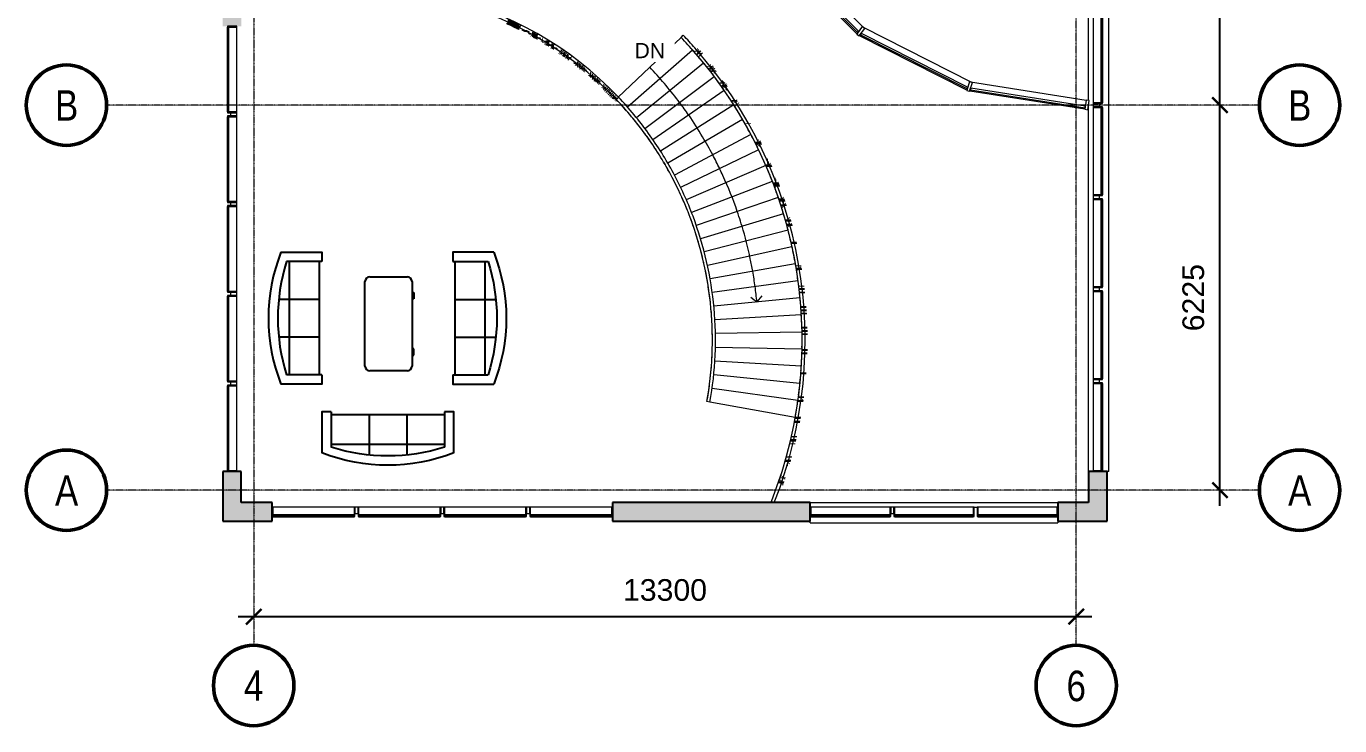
# Model space of a CAD drawing. Header units: millimetres. Extents: x -12924 to 29056, y -26186 to 10516.
# Drawn here: x 7818 to 29056, y -26186 to -14879 of the extents above; entities that cross this region are included whole.
import ezdxf

# ---------------------------------------------------------------- set-up
doc = ezdxf.new("R2010")
doc.units = ezdxf.units.MM
doc.linetypes.add('AEC_Dash 3mm', pattern=[6, 3, -3])
doc.linetypes.add('Grid Line', pattern=[21, 12, -3, 3, -3])
for name, color, linetype, lineweight in [('A-AREA', 32, 'AEC_Dash 3mm', 70), ('A-FLOR', 192, 'Continuous', 15), ('A-GLAZ-CURT', 4, 'Continuous', 15), ('A-GLAZ-CWMG', 4, 'Continuous', 15), ('A-WALL', 113, 'Continuous', 15), ('A-WALL-PATT', 254, 'Continuous', 15), ('S-GRID', 7, 'Grid Line', 5), ('S-GRID-DIMS', 255, 'Continuous', 50), ('S-GRID-IDEN', 7, 'Continuous', 50), ('S-STRS', 31, 'Continuous', 15), ('S-STRS-ANNO', 31, 'Continuous', 15), ('S-STRS-TEXT', 31, 'Continuous', 15)]:
    doc.layers.add(name, color=color, linetype=linetype, lineweight=lineweight)
doc.layers.add('A-FLOR-HRAL', color=11, linetype='Continuous', lineweight=15, plot=False)
doc.styles.add('Arial', font='arial.ttf', dxfattribs={"height": 350})
doc.styles.add('Arial Narrow', font='ARIALN.TTF', dxfattribs={"height": 491.641337})
doc.dimstyles.new('Grid Dimensions', dxfattribs={"dimtxt": 350, "dimasz": 250, "dimexe": 125, "dimexo": 350, "dimgap": 250, "dimtad": 1, "dimdec": 0, "dimzin": 0, "dimdsep": 46, "dimtxsty": 'Arial', "dimblk": 'ARCHTICK', "dimcen": 0.09, "dimdle": 250, "dimse1": 1, "dimse2": 1, "dimclrd": 1, "dimclre": 2, "dimadec": 0, "dimazin": 0, "dimtfac": 1, "dimtdec": 0, "dimtofl": 0, "dimtmove": 0, "dimatfit": 3, "dimfxl": 1, "dimtolj": 1, "dimtzin": 0, "dimarcsym": 0})

# ---------------------------------------------------------------- blocks, each defined once
blk = doc.blocks.new('Railing - Railing-222599-First Floor Plan')
at = {"layer": 'A-FLOR-HRAL'}
blk.add_line((19866, -22560), (19912, -22579), dxfattribs=at)
for radius, end in [(7098, 43.5907), (7148, 41.3559)]:
    blk.add_arc((13265, -19952), radius, 338.4392, end, dxfattribs=at)
blk = doc.blocks.new('Curtain Wall Panel - Plain - Curtain Wall Panel - Plain-230647-First Floor Plan')
at = {"layer": 'A-GLAZ-CURT', "lineweight": 20}
for p, q in [((-635, 75), (-650, 75)), ((-650, 75), (-650, -75)), ((-635, -75), (-635, 75)), ((635, 75), (635, -75)), ((650, 75), (635, 75)), ((650, -75), (650, 75)), ((-650, -75), (-635, -75)), ((635, -75), (650, -75))]:
    blk.add_line(p, q, dxfattribs=at)
at = {"layer": 'A-GLAZ-CURT', "lineweight": 25}
for p, q in [((635, 75), (-635, 75)), ((-635, 75), (-635, 55)), ((-635, 55), (635, 55)), ((635, 55), (635, 75))]:
    blk.add_line(p, q, dxfattribs=at)
at = {"layer": 'A-GLAZ-CURT'}
blk.add_line((-635, -75), (635, -75), dxfattribs=at)
blk = doc.blocks.new('Rectangular Mullion - 50 x 250mm-230644-First Floor Plan')
at = {"layer": 'A-GLAZ-CWMG'}
for p, q in [((23171, -22654), (23196, -22654)), ((23171, -22904), (24496, -22904)), ((24496, -22879), (24496, -22904))]:
    blk.add_line(p, q, dxfattribs=at)
blk = doc.blocks.new('Rectangular Mullion - 50 x 250mm-230645-First Floor Plan')
at = {"layer": 'A-GLAZ-CWMG'}
for p, q in [((23146, -22654), (23171, -22654)), ((21821, -22904), (23171, -22904))]:
    blk.add_line(p, q, dxfattribs=at)
blk = doc.blocks.new('Rectangular Mullion - 50 x 250mm-230646-First Floor Plan')
at = {"layer": 'A-GLAZ-CWMG'}
for q in [(20496, -22879), (21821, -22904)]:
    blk.add_line((20496, -22904), q, dxfattribs=at)
blk = doc.blocks.new('Rectangular Mullion - 50 x 100mm-227649-First Floor Plan')
at = {"layer": 'A-GLAZ-CWMG', "lineweight": 20}
for p, q in [((-25, 75), (25, 75)), ((-25, -25), (-25, 75)), ((25, 75), (25, -25)), ((25, -25), (-25, -25))]:
    blk.add_line(p, q, dxfattribs=at)
blk = doc.blocks.new('Curtain Wall Panel - Plain - Curtain Wall Panel - Plain-239387-First Floor Plan')
at = {"layer": 'A-GLAZ-CURT', "lineweight": 20}
for p, q in [((-703.75, 75), (-718.75, 75)), ((-718.75, 75), (-718.75, -75)), ((-703.75, -75), (-703.75, 75)), ((703.75, 75), (703.75, -75)), ((718.75, 75), (703.75, 75)), ((718.75, -75), (718.75, 75)), ((-718.75, -75), (-703.75, -75)), ((703.75, -75), (718.75, -75))]:
    blk.add_line(p, q, dxfattribs=at)
at = {"layer": 'A-GLAZ-CURT', "lineweight": 25}
for p, q in [((703.75, 75), (-703.75, 75)), ((-703.75, 75), (-703.75, 55)), ((-703.75, 55), (703.75, 55)), ((703.75, 55), (703.75, 75))]:
    blk.add_line(p, q, dxfattribs=at)
at = {"layer": 'A-GLAZ-CURT'}
blk.add_line((-703.75, -75), (703.75, -75), dxfattribs=at)
blk = doc.blocks.new('Rectangular Mullion - 50 x 250mm-239385-First Floor Plan')
at = {"layer": 'A-GLAZ-CWMG'}
blk.add_line((25321, -13179), (25321, -11691), dxfattribs=at)
blk = doc.blocks.new('Rectangular Mullion - 50 x 250mm-239386-First Floor Plan')
at = {"layer": 'A-GLAZ-CWMG'}
for q in [(25321, -20616), (25296, -22079)]:
    blk.add_line((25321, -22079), q, dxfattribs=at)
blk = doc.blocks.new('Curtain Wall Panel - Plain - Curtain Wall Panel - Plain-239968-First Floor Plan')
at = {"layer": 'A-GLAZ-CURT', "lineweight": 20}
for p, q in [((-685, 75), (-700, 75)), ((-700, 75), (-700, -75)), ((-685, -75), (-685, 75)), ((685, 75), (685, -75)), ((700, 75), (685, 75)), ((700, -75), (700, 75)), ((-700, -75), (-685, -75)), ((685, -75), (700, -75))]:
    blk.add_line(p, q, dxfattribs=at)
at = {"layer": 'A-GLAZ-CURT', "lineweight": 25}
for p, q in [((685, 75), (-685, 75)), ((-685, 75), (-685, 55)), ((-685, 55), (685, 55)), ((685, 55), (685, 75))]:
    blk.add_line(p, q, dxfattribs=at)
at = {"layer": 'A-GLAZ-CURT'}
blk.add_line((-685, -75), (685, -75), dxfattribs=at)
blk = doc.blocks.new('Rectangular Mullion - 50 x 100mm-239966-First Floor Plan')
at = {"layer": 'A-GLAZ-CWMG', "lineweight": 20}
for p, q in [((-25, 75), (25, 75)), ((-25, -25), (-25, 75)), ((25, 75), (25, -25)), ((25, -25), (-25, -25))]:
    blk.add_line(p, q, dxfattribs=at)
blk = doc.blocks.new('Curtain Wall Panel - Plain - Curtain Wall Panel - Plain-240392-First Floor Plan')
at = {"layer": 'A-GLAZ-CURT', "lineweight": 20}
for p, q in [((-653.75, 75), (-668.75, 75)), ((-668.75, 75), (-668.75, -75)), ((-653.75, -75), (-653.75, 75)), ((653.75, 75), (653.75, -75)), ((668.75, 75), (653.75, 75)), ((668.75, -75), (668.75, 75)), ((-668.75, -75), (-653.75, -75)), ((653.75, -75), (668.75, -75))]:
    blk.add_line(p, q, dxfattribs=at)
at = {"layer": 'A-GLAZ-CURT', "lineweight": 25}
for p, q in [((653.75, 75), (-653.75, 75)), ((-653.75, 75), (-653.75, 55)), ((-653.75, 55), (653.75, 55)), ((653.75, 55), (653.75, 75))]:
    blk.add_line(p, q, dxfattribs=at)
at = {"layer": 'A-GLAZ-CURT'}
blk.add_line((-653.75, -75), (653.75, -75), dxfattribs=at)
blk = doc.blocks.new('Railing - Railing-240488-First Floor Plan')
at = {"layer": 'A-FLOR-HRAL'}
for radius, end in [(5698, 110.2219), (5648, 110.4075)]:
    blk.add_arc((13265, -19952), radius, 43.5907, end, dxfattribs=at)
blk = doc.blocks.new('System Panel - Concept Glazed-248197-First Floor Plan')
at = {"layer": 'A-GLAZ-CURT', "lineweight": 20}
for p, q in [((937, 52), (-937, 52)), ((-937, 52), (-937, 27)), ((-937, 27), (937, 27)), ((937, 27), (937, 52))]:
    blk.add_line(p, q, dxfattribs=at)
blk = doc.blocks.new('System Panel - Concept Glazed-248198-First Floor Plan')
at = {"layer": 'A-GLAZ-CURT', "lineweight": 20}
for p, q in [((962, 52), (-962, 52)), ((-962, 52), (-962, 27)), ((-962, 27), (962, 27)), ((962, 27), (962, 52))]:
    blk.add_line(p, q, dxfattribs=at)
blk = doc.blocks.new('Rectangular Mullion - Concept 50x150mm-248205-First Floor Plan')
at = {"layer": 'A-GLAZ-CWMG', "lineweight": 20}
for p, q in [((0, 75), (-50, 75)), ((-50, 75), (-50, -75)), ((0, -75), (0, 75)), ((-50, -75), (0, -75))]:
    blk.add_line(p, q, dxfattribs=at)
blk = doc.blocks.new('Rectangular Mullion - Concept 50x150mm-248185-First Floor Plan')
at = {"layer": 'A-GLAZ-CWMG'}
for p, q in [((24934, -16220), (23073, -15928)), ((23088, -15778), (24958, -16072))]:
    blk.add_line(p, q, dxfattribs=at)
blk = doc.blocks.new('Rectangular Mullion - Concept 50x150mm-248186-First Floor Plan')
at = {"layer": 'A-GLAZ-CWMG'}
for p, q in [((23025, -15912), (21289, -15031)), ((21350, -14894), (23100, -15782))]:
    blk.add_line(p, q, dxfattribs=at)
blk = doc.blocks.new('Rectangular Mullion - Concept 50x150mm-248195-First Floor Plan')
at = {"layer": 'A-GLAZ-CWMG', "lineweight": 20}
for p, q in [((-25, 75), (25, 75)), ((-25, -75), (-25, 75)), ((25, 75), (25, -75)), ((25, -75), (-25, -75))]:
    blk.add_line(p, q, dxfattribs=at)
blk = doc.blocks.new('Railing - Railing-253616-First Floor Plan')
at = {"layer": 'A-FLOR-HRAL'}
blk.add_line((18406, -15058), (18442, -15024), dxfattribs=at)
for points in [[(18626, -15300), (18554, -15218), (18481, -15137), (18406, -15058)], [(18630, -15230), (18569, -15160), (18506, -15091), (18442, -15024)], [(18732, -15348), (18709, -15321), (18686, -15294), (18663, -15268)], [(18835, -15553), (18789, -15495), (18741, -15438), (18692, -15382)], [(18950, -15620), (18925, -15587), (18899, -15555), (18873, -15523)], [(19148, -15893), (19124, -15857), (19099, -15822), (19074, -15787)], [(19222, -16094), (19185, -16036), (19147, -15978), (19108, -15920)], [(19330, -16170), (19308, -16136), (19287, -16101), (19265, -16066)], [(19498, -16454), (19482, -16426), (19466, -16397), (19449, -16368)], [(19608, -16768), (19559, -16670), (19507, -16575), (19454, -16479)], [(19657, -16754), (19656, -16751), (19654, -16748), (19653, -16745)], [(19748, -17063), (19709, -16977), (19669, -16892), (19626, -16807)], [(19875, -17366), (19848, -17299), (19821, -17232), (19793, -17165)], [(19988, -17677), (19966, -17612), (19943, -17548), (19920, -17483)], [(20178, -18346), (20160, -18268), (20141, -18191), (20120, -18114)], [(20308, -19077), (20298, -18991), (20285, -18906), (20272, -18821)], [(20341, -19404), (20336, -19333), (20329, -19262), (20322, -19192)], [(20361, -20074), (20363, -20003), (20363, -19933), (20362, -19862)], [(20306, -20843), (20320, -20735), (20331, -20626), (20340, -20518)], [(20258, -21167), (20272, -21087), (20284, -21007), (20295, -20926)]]:
    blk.add_open_spline(points, degree=3, dxfattribs=at)
for points, knots in [([(19033, -15817), (19004, -15775), (18963, -15719), (18921, -15665), (18910, -15651)], [0.79897279, 0.79897279, 0.79897279, 0.79897279, 0.82060527, 0.82807313, 0.82807313, 0.82807313, 0.82807313]), ([(19406, -16393), (19404, -16391), (19366, -16325), (19327, -16259), (19289, -16195)], [0.7022384, 0.7022384, 0.7022384, 0.7022384, 0.70337595, 0.73456606, 0.73456606, 0.73456606, 0.73456606]), ([(20088, -17999), (20080, -17969), (20060, -17902), (20040, -17835), (20028, -17798)], [0.45582426, 0.45582426, 0.45582426, 0.45582426, 0.4689173, 0.48537976, 0.48537976, 0.48537976, 0.48537976]), ([(20260, -18753), (20259, -18742), (20240, -18634), (20219, -18527), (20198, -18432)], [0.34675637, 0.34675637, 0.34675637, 0.34675637, 0.35168797, 0.39281677, 0.39281677, 0.39281677, 0.39281677]), ([(20359, -19735), (20357, -19672), (20354, -19603), (20350, -19535), (20350, -19530)], [0.20756703, 0.20756703, 0.20756703, 0.20756703, 0.23445865, 0.2365113, 0.2365113, 0.2365113, 0.2365113]), ([(20345, -20443), (20347, -20421), (20352, -20337), (20356, -20253), (20358, -20191)], [0.10780536, 0.10780536, 0.10780536, 0.10780536, 0.11722932, 0.14340517, 0.14340517, 0.14340517, 0.14340517])]:
    blk.add_open_spline(points, degree=3, knots=knots, dxfattribs=at)
blk = doc.blocks.new('Railing - Railing-253620-First Floor Plan')
at = {"layer": 'A-FLOR-HRAL'}
for p, q in [((17355, -16058), (17392, -16024)), ((18873, -20956), (18824, -20947))]:
    blk.add_line(p, q, dxfattribs=at)
for points in [[(18824, -20947), (18869, -20698), (18924, -20196), (18906, -19438), (18787, -18689), (18569, -17963), (18255, -17272), (17852, -16629), (17529, -16241), (17355, -16058)], [(18873, -20956), (18918, -20705), (18974, -20198), (18956, -19433), (18836, -18678), (18615, -17945), (18299, -17248), (17893, -16600), (17567, -16208), (17392, -16024)]]:
    blk.add_open_spline(points, degree=3, dxfattribs=at)
blk = doc.blocks.new('Grid - AEC-Grid_Head_Circle-202168-First Floor Plan')
at = {"layer": 'S-GRID-IDEN'}
blk.add_circle((0, 0), 6.5, dxfattribs=at)
blk = doc.blocks.new('_ArchTick')
at = {"color": 0, "linetype": 'ByBlock', "const_width": 0.15}
blk.add_lwpolyline([(-0.5, -0.5), (0.5, 0.5)], dxfattribs=at)
blk = doc.blocks.new('*D71')
at = {"layer": 'Defpoints', "color": 0, "transparency": 16777216}
for p in [(24796, -24423), (11496, -24886), (24796, -24886)]:
    blk.add_point(p, dxfattribs=at)
at = {"layer": 'S-GRID-DIMS', "color": 1, "lineweight": -2, "transparency": 16777216}
blk.add_line((11246, -24423), (25046, -24423), dxfattribs=at)
at = {"layer": 'S-GRID-DIMS', "color": 1, "lineweight": -2, "transparency": 16777216, "xscale": 250, "yscale": 250, "zscale": 250, "rotation": 180}
blk.add_blockref('_ArchTick', (11496, -24423), dxfattribs=at)
at = {"layer": 'S-GRID-DIMS', "color": 1, "lineweight": -2, "transparency": 16777216, "xscale": 250, "yscale": 250, "zscale": 250}
blk.add_blockref('_ArchTick', (24796, -24423), dxfattribs=at)
at = {"layer": 'S-GRID-DIMS', "color": 0, "transparency": 16777216, "insert": (18146, -23994), "char_height": 350, "attachment_point": 5, "style": 'Arial'}
blk.add_mtext('\\A1;13300', dxfattribs=at)
blk = doc.blocks.new('*D72')
at = {"layer": 'Defpoints', "color": 0, "transparency": 16777216}
for p in [(27119, -16154), (27756, -16154), (27756, -22379)]:
    blk.add_point(p, dxfattribs=at)
at = {"layer": 'S-GRID-DIMS', "color": 1, "lineweight": -2, "transparency": 16777216}
blk.add_line((27119, -22629), (27119, -15904), dxfattribs=at)
at = {"layer": 'S-GRID-DIMS', "color": 1, "lineweight": -2, "transparency": 16777216, "xscale": 250, "yscale": 250, "zscale": 250}
for p, rotation in [((27119, -16154), 90), ((27119, -22379), 270)]:
    blk.add_blockref('_ArchTick', p, dxfattribs=dict(at, rotation=rotation))
at = {"layer": 'S-GRID-DIMS', "color": 0, "transparency": 16777216, "insert": (26690, -19266), "char_height": 350, "attachment_point": 5, "rotation": 90, "style": 'Arial'}
blk.add_mtext('\\A1;6225', dxfattribs=at)
blk = doc.blocks.new('*D73')
at = {"layer": 'Defpoints', "color": 0, "transparency": 16777216}
for p in [(27119, -9379), (27756, -9379), (27756, -16154)]:
    blk.add_point(p, dxfattribs=at)
at = {"layer": 'S-GRID-DIMS', "color": 1, "lineweight": -2, "transparency": 16777216}
blk.add_line((27119, -16404), (27119, -9129), dxfattribs=at)
at = {"layer": 'S-GRID-DIMS', "color": 1, "lineweight": -2, "transparency": 16777216, "xscale": 250, "yscale": 250, "zscale": 250}
for p, rotation in [((27119, -9379), 90), ((27119, -16154), 270)]:
    blk.add_blockref('_ArchTick', p, dxfattribs=dict(at, rotation=rotation))
at = {"layer": 'S-GRID-DIMS', "color": 0, "transparency": 16777216, "insert": (26690, -12766), "char_height": 350, "attachment_point": 5, "rotation": 90, "style": 'Arial'}
blk.add_mtext('\\A1;6775', dxfattribs=at)
blk = doc.blocks.new('Desk - 30 x 60 in.')
at = {"linetype": 'Continuous'}
for p, q in [((-26.999995, 0), (26.999995, 0)), ((-29.999995, -27), (-29.999995, -3)), ((29.999995, -3), (29.999995, -27)), ((26.999995, -30), (-26.999995, -30)), ((-20.000005, -30), (-20.000005, -31)), ((-20.000005, -31), (-16.000005, -31)), ((-16.000005, -31), (-16.000005, -30)), ((15.999995, -31), (15.999995, -30)), ((19.999995, -31), (15.999995, -31)), ((19.999995, -30), (19.999995, -31))]:
    blk.add_line(p, q, dxfattribs=at)
for centre, start, end in [((-26.499995, -3.5), 98.1301, 171.8699), ((26.499995, -3.5), 8.130102, 81.8699), ((-26.499995, -26.5), 188.1301, 261.8699), ((26.499995, -26.5), 278.1301, 351.8699)]:
    blk.add_arc(centre, 3.535534, start, end, dxfattribs=at)
blk = doc.blocks.new('Sofa - Roundback 7 ft.')
at = {"linetype": 'Continuous'}
for p, q in [((-12.00002, -32.4421), (-12.00003, -6.5971)), ((11.99997, -32.4421), (11.99998, -6.5971)), ((-36.000027, -34), (-36.000027, -11.4696)), ((-35.999844, -13.3819), (35.9998, -13.3819)), ((35.99998, -34), (35.99998, -11.4696)), ((-36.000027, -32.4421), (35.99998, -32.4421))]:
    blk.add_line(p, q, dxfattribs=at)
for points in [[(-36.000027, -34), (-42.000027, -34), (-42.000027, -8)], [(41.99998, -8), (41.99998, -34), (35.99998, -34)]]:
    blk.add_lwpolyline(points, dxfattribs=at)
for centre, radius, start, end in [((0, -114.25), 114.25, 68.43141, 111.5686), ((-0.00001, -127.1968), 121.1968, 72.72033, 107.2797)]:
    blk.add_arc(centre, radius, start, end, dxfattribs=at)

msp = doc.modelspace()

# ---------------------------------------------------------------- hatches: boundary and pattern name
at = {"layer": 'A-WALL-PATT'}
h = msp.add_hatch(color=256, dxfattribs=at)
h.paths.add_polyline_path([(11295.5, -22578.8), (11295.5, -22078.8), (10995.5, -22078.8), (10995.5, -22578.8)], flags=0)
h.paths.add_polyline_path([(10995.5, -14878.8), (11295.5, -14878.8), (11295.5, -14378.8), (10995.5, -14378.8)], flags=0)
h.paths.add_polyline_path([(10995.5, -10378.8), (11295.5, -10378.8), (11295.5, -9878.8), (10995.5, -9878.8)], flags=0)
h = msp.add_hatch(color=256, dxfattribs=at)
h.paths.add_polyline_path([(25295.5, -22878.8), (25295.5, -22078.8), (24995.5, -22078.8), (24995.5, -22878.8)], flags=0)
h.paths.add_polyline_path([(25295.5, -10228.8), (25295.5, -9878.8), (24995.5, -9878.8), (24995.5, -10228.8)], flags=0)
h = msp.add_hatch(color=256, dxfattribs=at)
h.paths.add_polyline_path([(24495.5, -22878.8), (24995.5, -22878.8), (24995.5, -22578.8), (24495.5, -22578.8)], flags=0)
h.paths.add_polyline_path([(10995.5, -22878.8), (11795.5, -22878.8), (11795.5, -22578.8), (10995.5, -22578.8)], flags=0)
h.paths.add_polyline_path([(17295.5, -22878.8), (20495.5, -22878.8), (20495.5, -22578.8), (17295.5, -22578.8)], flags=0)

# ---------------------------------------------------------------- linework, layer by layer
at = {"layer": 'A-AREA'}
for radius, start, end in [(5647.7, 63.40989, 65.51885), (5647.7, 59.59073, 62.5489), (5647.7, 56.62784, 59.10759), (5647.7, 53.64797, 55.61547), (7147.7, 40.14303, 40.94794), (5647.7, 50.63082, 52.52973), (5647.7, 47.5019, 49.52528), (7147.7, 37.38758, 38.29574), (5647.7, 43.59072, 46.55082), (7147.7, 34.72893, 35.62542), (7147.7, 32.1037, 32.84332), (7147.7, 29.28424, 29.49294), (7147.7, 26.20998, 26.64278), (7147.7, 23.0875, 23.99812), (7147.7, 20.32838, 21.34251), (7147.7, 17.64194, 18.66502), (7147.7, 14.9823, 15.93287), (7147.7, 12.33548, 12.98213), (7147.7, 9.04781, 9.69445), (7147.7, 6.09707, 7.04764), (7147.7, 3.36492, 4.388), (7147.7, 0.68743, 1.70156), (7147.7, 358.03181, 358.94244), (7147.7, 355.38716, 355.81996), (7147.7, 351.97307, 352.7457), (7147.7, 349.11705, 350.09639), (7147.7, 346.40452, 347.43192), (7147.7, 343.7342, 344.73412), (7147.7, 341.08199, 341.93639)]:
    msp.add_arc((13264.7, -19952.1), radius, start, end, dxfattribs=at)
at = {"layer": 'A-FLOR'}
for p, q in [((15778.8, -14894.8), (15888.4, -14950.8)), ((16013.3, -15018.3), (16119, -15078.7)), ((17391.5, -16023.5), (18405.5, -15058.2)), ((16242.2, -15153), (16343.4, -15217.2)), ((16465.1, -15298.7), (16561, -15366.1))]:
    msp.add_line(p, q, dxfattribs=at)
at = {"layer": 'A-WALL'}
for p, q in [((24995.5, -16077.9), (24995.5, -10228.8)), ((24995.5, -22078.8), (24995.5, -16153.6)), ((20495.5, -22578.8), (24495.5, -22578.8))]:
    msp.add_line(p, q, dxfattribs=at)
at = {"layer": 'A-WALL', "lineweight": 25}
for p, q in [((11295.5, -22078.8), (10995.5, -22078.8)), ((10995.5, -22078.8), (10995.5, -22878.8)), ((11295.5, -22578.8), (11295.5, -22078.8)), ((24995.5, -22078.8), (24995.5, -22578.8)), ((25295.5, -22078.8), (24995.5, -22078.8)), ((25295.5, -22878.8), (25295.5, -22078.8)), ((11795.5, -22578.8), (11295.5, -22578.8)), ((11795.5, -22878.8), (11795.5, -22578.8)), ((20495.5, -22578.8), (17295.5, -22578.8)), ((17295.5, -22578.8), (17295.5, -22878.8)), ((20495.5, -22878.8), (20495.5, -22578.8)), ((24995.5, -22578.8), (24495.5, -22578.8)), ((24495.5, -22578.8), (24495.5, -22878.8)), ((10995.5, -22878.8), (11795.5, -22878.8)), ((17295.5, -22878.8), (20495.5, -22878.8)), ((24495.5, -22878.8), (25295.5, -22878.8))]:
    msp.add_line(p, q, dxfattribs=at)
at = {"layer": 'S-GRID', "linetype": 'Grid Line'}
for p, q in [((24795.5, -24886.2), (24795.5, 9216.1)), ((11495.5, -9153.4), (11495.5, -24886.2)), ((27756.4, -16153.8), (9118.1, -16153.8)), ((27756.4, -22378.8), (9118.1, -22378.8))]:
    msp.add_line(p, q, dxfattribs=at)
at = {"layer": 'S-STRS'}
for p, q in [((18405.5, -15058.2), (17391.5, -16023.5)), ((18592.4, -15263.1), (17541.2, -16188.3)), ((18771.3, -15475), (17684.5, -16358.6)), ((18941.8, -15693.7), (17821.4, -16534.1)), ((19103.6, -15918.9), (17951.6, -16714.6)), ((19256.6, -16150.1), (18074.9, -16899.9)), ((19400.4, -16387.2), (18191.3, -17089.7)), ((19535, -16629.6), (18298.6, -17284.8)), ((19660.1, -16877.1), (18398.5, -17483.7)), ((19775.4, -17129.2), (18490.8, -17686.2)), ((19880.7, -17385.7), (18575.5, -17892)), ((19975.9, -17646.2), (18652.4, -18100.9)), ((20060.8, -17910.1), (18721.5, -18312.5)), ((20135.4, -18177.2), (18780.5, -18527.2)), ((20199.6, -18446.9), (18831.5, -18743.9)), ((20253.1, -18719), (18874.2, -18962.3)), ((20296, -18992.9), (18908.8, -19182.2)), ((20328.2, -19268.3), (18935.1, -19403.2)), ((20349.4, -19544.8), (18953.1, -19625.1)), ((20359.8, -19821.9), (18960.6, -19847.6)), ((20359.4, -20099.2), (18959.8, -20070.2)), ((20348.2, -20376.2), (18950.7, -20292.5)), ((20326.3, -20652.6), (18933.2, -20514.4)), ((20293.6, -20928), (18907.5, -20735.5)), ((20250.3, -21201.9), (18873.4, -20955.5))]:
    msp.add_line(p, q, dxfattribs=at)
for points in [[(17550.1, -16273.4), (17487, -16200), (17422, -16128.1), (17355.3, -16058)], [(17734.2, -16499.4), (17693.9, -16447.3), (17651.5, -16396.8), (17608.3, -16347.1)], [(18071.1, -16986.3), (18038.5, -16933.5), (18005.7, -16880.7), (17971.8, -16828.6)], [(18229.7, -17260.3), (18196.3, -17198.8), (18162.7, -17137.1), (18128.1, -17076.1)], [(18395.8, -17592.3), (18355.4, -17504.4), (18312, -17418), (18267.4, -17332.1)], [(18510.4, -17859.4), (18481.6, -17787), (18450.7, -17715.6), (18418.4, -17644.8)], [(18699.2, -18414.9), (18682.6, -18356.1), (18665.1, -18297.5), (18646.7, -18239.3)], [(18837.8, -19036.8), (18825.2, -18959.9), (18810.9, -18883.3), (18795.1, -18807)], [(18883.5, -19380.9), (18873.7, -19284.6), (18861.3, -19188.7), (18846.6, -19093.1)], [(18905.5, -19671.2), (18902, -19601.2), (18897.2, -19531.3), (18891.1, -19461.5)], [(18912.4, -19963.8), (18912.6, -19901.7), (18911.7, -19839.6), (18909.8, -19777.6)], [(18878.9, -20566.5), (18886.1, -20500.9), (18892.1, -20435.3), (18897, -20369.6)], [(18824.2, -20946.7), (18841.2, -20851.4), (18855.8, -20755.7), (18868, -20659.6)]]:
    msp.add_open_spline(points, degree=3, dxfattribs=at)
for points, knots in [([(17907.6, -16736.4), (17885, -16703.8), (17849.9, -16653.4), (17812.8, -16604.6), (17799.5, -16587.6)], [0.782783417, 0.782783417, 0.782783417, 0.782783417, 0.803858228, 0.815365936, 0.815365936, 0.815365936, 0.815365936]), ([(18611.6, -18133.4), (18592.8, -18078.2), (18571.6, -18018.3), (18549, -17959), (18547.2, -17954.2)], [0.504892959, 0.504892959, 0.504892959, 0.504892959, 0.535905486, 0.538624501, 0.538624501, 0.538624501, 0.538624501]), ([(18773.6, -18707.6), (18772.5, -18702.6), (18758.4, -18640.7), (18743.4, -18578.9), (18728.8, -18522.4)], [0.399210099, 0.399210099, 0.399210099, 0.399210099, 0.401929114, 0.432941641, 0.432941641, 0.432941641, 0.432941641]), ([(18904.1, -20260.1), (18905.2, -20238.5), (18908.2, -20177.2), (18910.2, -20115.9), (18911.1, -20076.2)], [0.122468664, 0.122468664, 0.122468664, 0.122468664, 0.133976371, 0.155051183, 0.155051183, 0.155051183, 0.155051183])]:
    msp.add_open_spline(points, degree=3, knots=knots, dxfattribs=at)
at = {"layer": 'S-STRS-ANNO'}
for p in [(19536.2, -19256.2), (19712.2, -19239.2)]:
    msp.add_line(p, (19632.7, -19335.7), dxfattribs=at)
for points, knots in [([(18382.6, -16113.1), (18374.3, -16102), (18223.6, -15902.5), (18061.3, -15711.9), (17898.5, -15540.9)], [0.54707018, 0.54707018, 0.54707018, 0.54707018, 0.55358292, 0.66429951, 0.66429951, 0.66429951, 0.66429951]), ([(18917.9, -16956.6), (18865.8, -16858.4), (18741.8, -16641.6), (18610.8, -16427.7), (18532.3, -16313.1)], [0.39076442, 0.39076442, 0.39076442, 0.39076442, 0.44286634, 0.50799264, 0.50799264, 0.50799264, 0.50799264]), ([(19315.3, -17873.2), (19247.6, -17676.1), (19155.8, -17442.9), (19048.2, -17217.6), (19029.9, -17180.2)], [0.23445865, 0.23445865, 0.23445865, 0.23445865, 0.33214975, 0.35168622, 0.35168622, 0.35168622, 0.35168622]), ([(19391.9, -18111.1), (19375.9, -18057.9), (19350.8, -17978.4), (19324.3, -17899.4), (19315.4, -17873.1)], [0.195382208, 0.195382208, 0.195382208, 0.195382208, 0.221433169, 0.234457704, 0.234457704, 0.234457704, 0.234457704]), ([(19565.1, -18840.4), (19553.1, -18772), (19505.7, -18526.5), (19443.5, -18284.2), (19391.7, -18111.2)], [0.07815288, 0.07815288, 0.07815288, 0.07815288, 0.11071658, 0.19538011, 0.19538011, 0.19538011, 0.19538011])]:
    msp.add_open_spline(points, degree=3, knots=knots, dxfattribs=at)
for points in [[(18528.7, -16316), (18481.3, -16247.4), (18433.6, -16179), (18383, -16112.8)], [(19030.6, -17179.7), (18994.5, -17104.6), (18956.4, -17030.6), (18917.1, -16957.2)], [(19603.7, -19087.4), (19592.5, -19004.8), (19579.6, -18922.4), (19565.2, -18840.4)], [(19632.7, -19335.7), (19624.7, -19252.7), (19615, -19169.9), (19603.7, -19087.4)]]:
    msp.add_open_spline(points, degree=3, dxfattribs=at)

# ---------------------------------------------------------------- block references
at = {"ltscale": 50, "yscale": 25.4, "zscale": 25.4}
for name, p, xscale, rotation in [('Sofa - Roundback 7 ft.', (11733.5, -19598.5), 25.4, 90), ('Sofa - Roundback 7 ft.', (15579, -19598.5), -25.4, 270), ('Desk - 30 x 60 in.', (13295.2, -19688.8), 25.4, 90), ('Sofa - Roundback 7 ft.', (13665, -21976.6), -25.4, 180)]:
    msp.add_blockref(name, p, dxfattribs=dict(at, xscale=xscale, rotation=rotation))
at = {"layer": 'A-FLOR-HRAL'}
for name in ['Railing - Railing-240488-First Floor Plan', 'Railing - Railing-253616-First Floor Plan', 'Railing - Railing-222599-First Floor Plan', 'Railing - Railing-253620-First Floor Plan']:
    msp.add_blockref(name, (0, 0), dxfattribs=at)
at = {"layer": 'A-GLAZ-CURT'}
for name, p, rotation in [('System Panel - Concept Glazed-248198-First Floor Plan', (20613.6, -14260.7), 134.9998694949325), ('Curtain Wall Panel - Plain - Curtain Wall Panel - Plain-239387-First Floor Plan', (25145.5, -15410.1), 269.9999999999999), ('Curtain Wall Panel - Plain - Curtain Wall Panel - Plain-239968-First Floor Plan', (11145.5, -15578.8), 90), ('System Panel - Concept Glazed-248198-First Floor Plan', (22191.1, -15404.8), 153.0922605319366), ('System Panel - Concept Glazed-248197-First Floor Plan', (24020.8, -16000.6), 171.0690975201525), ('Curtain Wall Panel - Plain - Curtain Wall Panel - Plain-239968-First Floor Plan', (11145.5, -17028.8), 90), ('Curtain Wall Panel - Plain - Curtain Wall Panel - Plain-239387-First Floor Plan', (25145.5, -16897.6), 269.9999999999999), ('Curtain Wall Panel - Plain - Curtain Wall Panel - Plain-239968-First Floor Plan', (11145.5, -18478.8), 90), ('Curtain Wall Panel - Plain - Curtain Wall Panel - Plain-239387-First Floor Plan', (25145.5, -18385.1), 269.9999999999999), ('Curtain Wall Panel - Plain - Curtain Wall Panel - Plain-239968-First Floor Plan', (11145.5, -19928.8), 90), ('Curtain Wall Panel - Plain - Curtain Wall Panel - Plain-239387-First Floor Plan', (25145.5, -19872.6), 269.9999999999999), ('Curtain Wall Panel - Plain - Curtain Wall Panel - Plain-239968-First Floor Plan', (11145.5, -21378.8), 90), ('Curtain Wall Panel - Plain - Curtain Wall Panel - Plain-239387-First Floor Plan', (25145.5, -21360.1), 269.9999999999999), ('Curtain Wall Panel - Plain - Curtain Wall Panel - Plain-240392-First Floor Plan', (12464.3, -22728.8), 180), ('Curtain Wall Panel - Plain - Curtain Wall Panel - Plain-240392-First Floor Plan', (13851.8, -22728.8), 180), ('Curtain Wall Panel - Plain - Curtain Wall Panel - Plain-240392-First Floor Plan', (15239.3, -22728.8), 180), ('Curtain Wall Panel - Plain - Curtain Wall Panel - Plain-240392-First Floor Plan', (16626.8, -22728.8), 180), ('Curtain Wall Panel - Plain - Curtain Wall Panel - Plain-230647-First Floor Plan', (21145.5, -22728.8), 180), ('Curtain Wall Panel - Plain - Curtain Wall Panel - Plain-230647-First Floor Plan', (22495.5, -22728.8), 180), ('Curtain Wall Panel - Plain - Curtain Wall Panel - Plain-230647-First Floor Plan', (23845.5, -22728.8), 180)]:
    msp.add_blockref(name, p, dxfattribs=dict(at, rotation=rotation))
at = {"layer": 'A-GLAZ-CWMG'}
for name, p, rotation in [('Rectangular Mullion - Concept 50x150mm-248186-First Floor Plan', (4303.7, 7273.9), 341.9076089629958), ('Rectangular Mullion - Concept 50x150mm-248205-First Floor Plan', (24995.5, -16153.8), 351.0690975201525)]:
    msp.add_blockref(name, p, dxfattribs=dict(at, rotation=rotation))
for name, p in [('Rectangular Mullion - 50 x 250mm-239385-First Floor Plan', (0, -2975)), ('Rectangular Mullion - Concept 50x150mm-248186-First Floor Plan', (0, 0)), ('Rectangular Mullion - Concept 50x150mm-248185-First Floor Plan', (0, 0)), ('Rectangular Mullion - 50 x 250mm-239385-First Floor Plan', (0, -4462.5)), ('Rectangular Mullion - 50 x 250mm-239385-First Floor Plan', (0, -5950)), ('Rectangular Mullion - 50 x 250mm-239385-First Floor Plan', (0, -7437.5)), ('Rectangular Mullion - 50 x 250mm-239386-First Floor Plan', (0, 0)), ('Rectangular Mullion - 50 x 250mm-230645-First Floor Plan', (0, 0)), ('Rectangular Mullion - 50 x 250mm-230644-First Floor Plan', (0, 0)), ('Rectangular Mullion - 50 x 250mm-230646-First Floor Plan', (0, 0))]:
    msp.add_blockref(name, p, dxfattribs=at)
at = {"layer": 'A-GLAZ-CWMG', "extrusion": (0, 0, -1)}
for name, p, rotation in [('Rectangular Mullion - Concept 50x150mm-248195-First Floor Plan', (-21311.2, -14958.3), 35.95393498656598), ('Rectangular Mullion - Concept 50x150mm-248195-First Floor Plan', (-23070.9, -15851.4), 17.86154394956151), ('Rectangular Mullion - 50 x 100mm-227649-First Floor Plan', (-25145.5, -16153.8), 270.0000000000001), ('Rectangular Mullion - 50 x 100mm-239966-First Floor Plan', (-11145.5, -16303.8), 90), ('Rectangular Mullion - 50 x 100mm-227649-First Floor Plan', (-25145.5, -17641.3), 270.0000000000001), ('Rectangular Mullion - 50 x 100mm-239966-First Floor Plan', (-11145.5, -17753.8), 90), ('Rectangular Mullion - 50 x 100mm-227649-First Floor Plan', (-25145.5, -19128.8), 270.0000000000001), ('Rectangular Mullion - 50 x 100mm-239966-First Floor Plan', (-11145.5, -19203.8), 90), ('Rectangular Mullion - 50 x 100mm-227649-First Floor Plan', (-25145.5, -20616.3), 270.0000000000001), ('Rectangular Mullion - 50 x 100mm-239966-First Floor Plan', (-11145.5, -20653.8), 90)]:
    msp.add_blockref(name, p, dxfattribs=dict(at, rotation=rotation))
for name, p in [('Rectangular Mullion - 50 x 100mm-239966-First Floor Plan', (-13158, -22728.8)), ('Rectangular Mullion - 50 x 100mm-239966-First Floor Plan', (-14545.5, -22728.8)), ('Rectangular Mullion - 50 x 100mm-239966-First Floor Plan', (-15933, -22728.8)), ('Rectangular Mullion - 50 x 100mm-227649-First Floor Plan', (-21820.5, -22728.8))]:
    msp.add_blockref(name, p, dxfattribs=at)
at = {"layer": 'S-GRID-IDEN', "xscale": 99.99999999999993, "yscale": 99.99999999999993, "zscale": 99.99999999999993}
for p, rotation in [((8468.1, -16153.8), 89.99999999999982), ((28406.4, -16153.8), 89.99999999999982), ((8468.1, -22378.8), 89.99999999999982), ((28406.4, -22378.8), 89.99999999999982), ((11495.5, -25536.2), 180)]:
    msp.add_blockref('Grid - AEC-Grid_Head_Circle-202168-First Floor Plan', p, dxfattribs=dict(at, rotation=rotation))
msp.add_blockref('Grid - AEC-Grid_Head_Circle-202168-First Floor Plan', (24795.5, -25536.2), dxfattribs=at)

# ---------------------------------------------------------------- texts
at = {"layer": 'S-GRID-IDEN', "lineweight": 5, "char_height": 491.6, "attachment_point": 2, "line_spacing_factor": 0.968573, "style": 'Arial Narrow'}
for s, insert, width in [('B', (8470.7, -15912.3), 450), ('B', (28409, -15912.3), 450), ('A', (8470.7, -22137.3), 450), ('A', (28409, -22137.3), 450), ('4', (11495.6, -25292), 372), ('6', (24795.4, -25297.1), 372)]:
    msp.add_mtext(s, dxfattribs=dict(at, insert=insert, width=width))

# ---------------------------------------------------------------- dimensions: what is measured, and where the dimension line sits
at = {"layer": 'S-GRID-DIMS'}
dim = msp.add_linear_dim(base=(27118.8, -9378.8), p1=(27756.4, -16153.8), p2=(27756.4, -9378.8), angle=90, dimstyle='Grid Dimensions', override={"dimtmove": 1}, dxfattribs=at)
dim.commit()
dim.dimension.update_dxf_attribs({"geometry": '*D73', "text_midpoint": (26690.1, -12766.3)})
dim = msp.add_linear_dim(base=(27118.8, -16153.8), p1=(27756.4, -22378.8), p2=(27756.4, -16153.8), angle=90, dimstyle='Grid Dimensions', dxfattribs=at)
dim.commit()
dim.dimension.update_dxf_attribs({"geometry": '*D72', "text_midpoint": (26690.1, -19266.3)})
dim = msp.add_linear_dim(base=(24795.5, -24422.5), p1=(11495.5, -24886.2), p2=(24795.5, -24886.2), dimstyle='Grid Dimensions', dxfattribs=at)
dim.commit()
dim.dimension.update_dxf_attribs({"geometry": '*D71', "text_midpoint": (18145.5, -23993.7)})

# ---------------------------------------------------------------- next in the draw order: texts
at = {"layer": 'S-STRS-TEXT', "insert": (17652.3, -15148.8), "char_height": 245.88, "width": 590.769, "attachment_point": 1, "line_spacing_factor": 0.938532, "style": 'Arial', "bg_fill": 3, "box_fill_scale": 1.25, "bg_fill_color": 0, "bg_fill_transparency": 0}
msp.add_mtext('DN', dxfattribs=at)

doc.saveas('drawing.dxf')
